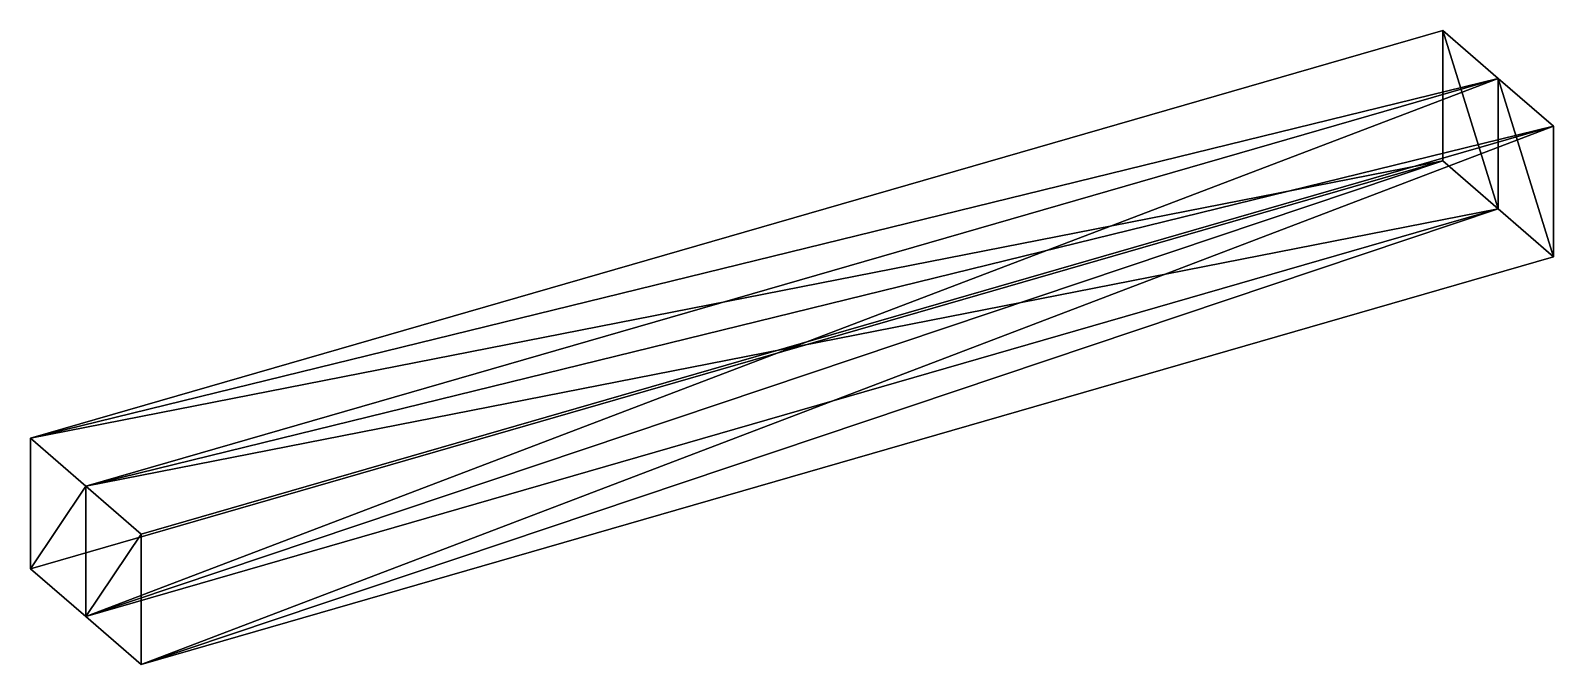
# Model space of a CAD drawing. Header units: metres. Extents: x -834 to 268, y -449 to 10.
import ezdxf

# ---------------------------------------------------------------- set-up
doc = ezdxf.new("R2010")
doc.units = ezdxf.units.M

msp = doc.modelspace()

# ---------------------------------------------------------------- linework, layer by layer
for p, q in [((188.01266, 10.118393, -91.47443), (-833.89734, -284.8816, -602.4294)), ((-833.89734, -284.8816, -602.4294), (188.01266, 10.118393, -91.47443)), ((188.01266, 10.118393, -91.47443), (188.01266, -84.27837, -36.974426)), ((228.01266, -24.522629, -151.47443), (188.01266, 10.118393, -91.47443)), ((188.01266, -84.27837, -36.974426), (188.01266, 10.118393, -91.47443)), ((188.01266, 10.118393, -91.47443), (228.01266, -24.522629, -151.47443)), ((228.01266, -24.522614, -151.47443), (-793.89734, -319.52258, -662.4294)), ((-793.89734, -319.52258, -662.4294), (228.01266, -24.522614, -151.47443)), ((-793.89734, -319.52258, -662.4294), (228.01266, -24.522629, -151.47443)), ((228.01266, -24.522629, -151.47443), (-793.89734, -319.52258, -662.4294)), ((228.01266, -24.522614, -151.47443), (228.01266, -118.91938, -96.97443)), ((268.01266, -59.163635, -211.47443), (228.01266, -24.522614, -151.47443)), ((228.01266, -118.91938, -96.97443), (228.01266, -24.522614, -151.47443)), ((228.01266, -24.522614, -151.47443), (268.01266, -59.163635, -211.47443)), ((228.01266, -118.91939, -96.97443), (228.01266, -24.522629, -151.47443)), ((228.01266, -24.522629, -151.47443), (228.01266, -118.91939, -96.97443)), ((-753.89734, -354.1636, -722.4294), (268.01266, -59.163635, -211.47443)), ((268.01266, -59.163635, -211.47443), (-753.89734, -354.1636, -722.4294)), ((268.01266, -153.5604, -156.97443), (268.01266, -59.163635, -211.47443)), ((268.01266, -59.163635, -211.47443), (268.01266, -153.5604, -156.97443)), ((-833.89734, -379.27832, -547.9294), (188.01266, -84.27837, -36.974426)), ((188.01266, -84.27837, -36.974426), (-833.89734, -379.27832, -547.9294)), ((188.01266, -84.27837, -36.974426), (228.01266, -118.91939, -96.97443)), ((228.01266, -118.91939, -96.97443), (188.01266, -84.27837, -36.974426)), ((-793.89734, -413.91934, -607.9294), (228.01266, -118.91938, -96.97443)), ((228.01266, -118.91938, -96.97443), (-793.89734, -413.91934, -607.9294)), ((228.01266, -118.91939, -96.97443), (-793.89734, -413.91937, -607.9294)), ((-793.89734, -413.91937, -607.9294), (228.01266, -118.91939, -96.97443)), ((228.01266, -118.91938, -96.97443), (268.01266, -153.5604, -156.97443)), ((268.01266, -153.5604, -156.97443), (228.01266, -118.91938, -96.97443)), ((268.01266, -153.5604, -156.97443), (-753.89734, -448.56036, -667.9294)), ((-753.89734, -448.56036, -667.9294), (268.01266, -153.5604, -156.97443)), ((-833.89734, -379.27832, -547.9294), (-833.89734, -284.8816, -602.4294)), ((-833.89734, -284.8816, -602.4294), (-793.89734, -319.52258, -662.4294)), ((-833.89734, -284.8816, -602.4294), (-833.89734, -379.27832, -547.9294)), ((-793.89734, -319.52258, -662.4294), (-833.89734, -284.8816, -602.4294)), ((-793.89734, -319.52258, -662.4294), (-793.89734, -413.91937, -607.9294)), ((-793.89734, -413.91937, -607.9294), (-793.89734, -319.52258, -662.4294)), ((-793.89734, -413.91934, -607.9294), (-793.89734, -319.52258, -662.4294)), ((-793.89734, -319.52258, -662.4294), (-753.89734, -354.1636, -722.4294)), ((-793.89734, -319.52258, -662.4294), (-793.89734, -413.91934, -607.9294)), ((-753.89734, -354.1636, -722.4294), (-793.89734, -319.52258, -662.4294)), ((-753.89734, -354.1636, -722.4294), (-753.89734, -448.56036, -667.9294)), ((-753.89734, -448.56036, -667.9294), (-753.89734, -354.1636, -722.4294)), ((-793.89734, -413.91937, -607.9294), (-833.89734, -379.27832, -547.9294)), ((-833.89734, -379.27832, -547.9294), (-793.89734, -413.91937, -607.9294)), ((-753.89734, -448.56036, -667.9294), (-793.89734, -413.91934, -607.9294)), ((-793.89734, -413.91934, -607.9294), (-753.89734, -448.56036, -667.9294))]:
    msp.add_line(p, q)
for points in [[(188.01266, -84.27837, -36.974426), (188.01266, 10.118393, -91.47443), (-833.89734, -284.8816, -602.4294), (-833.8972, -284.8815, -602.42926)], [(-833.89734, -284.8816, -602.4294), (188.01266, 10.118393, -91.47443), (228.01266, -24.522629, -151.47443), (228.01277, -24.52253, -151.47432)], [(228.01266, -118.91939, -96.97443), (228.01266, -24.522629, -151.47443), (188.01266, 10.118393, -91.47443), (188.01277, 10.118493, -91.47433)], [(188.01266, 10.118393, -91.47443), (188.01266, -84.27837, -36.974426), (228.01266, -118.91939, -96.97443), (228.01277, -118.91929, -96.97433)], [(228.01266, -24.522629, -151.47443), (-793.89734, -319.52258, -662.4294), (-833.89734, -284.8816, -602.4294), (-833.8972, -284.8815, -602.42926)], [(-793.89734, -413.91937, -607.9294), (-793.89734, -319.52258, -662.4294), (228.01266, -24.522629, -151.47443), (228.01277, -24.52253, -151.47432)], [(228.01266, -118.91938, -96.97443), (228.01266, -24.522614, -151.47443), (-793.89734, -319.52258, -662.4294), (-793.8972, -319.5225, -662.42926)], [(-793.89734, -319.52258, -662.4294), (228.01266, -24.522614, -151.47443), (268.01266, -59.163635, -211.47443), (268.01276, -59.163536, -211.47432)], [(228.01266, -24.522629, -151.47443), (228.01266, -118.91939, -96.97443), (-793.89734, -413.91937, -607.9294), (-793.8972, -413.91928, -607.92926)], [(268.01266, -153.5604, -156.97443), (268.01266, -59.163635, -211.47443), (228.01266, -24.522614, -151.47443), (228.01277, -24.522514, -151.47432)], [(228.01266, -24.522614, -151.47443), (228.01266, -118.91938, -96.97443), (268.01266, -153.5604, -156.97443), (268.01276, -153.56029, -156.97432)], [(268.01266, -59.163635, -211.47443), (-753.89734, -354.1636, -722.4294), (-793.89734, -319.52258, -662.4294), (-793.8972, -319.5225, -662.42926)], [(-753.89734, -448.56036, -667.9294), (-753.89734, -354.1636, -722.4294), (268.01266, -59.163635, -211.47443), (268.01276, -59.163536, -211.47432)], [(268.01266, -59.163635, -211.47443), (268.01266, -153.5604, -156.97443), (-753.89734, -448.56036, -667.9294), (-753.8972, -448.56027, -667.92926)], [(-833.89734, -284.8816, -602.4294), (-833.89734, -379.27832, -547.9294), (188.01266, -84.27837, -36.974426), (188.01277, -84.278275, -36.974327)], [(188.01266, -84.27837, -36.974426), (-833.89734, -379.27832, -547.9294), (-793.89734, -413.91937, -607.9294), (-793.8972, -413.91928, -607.92926)], [(-793.89734, -413.91937, -607.9294), (228.01266, -118.91939, -96.97443), (188.01266, -84.27837, -36.974426), (188.01277, -84.278275, -36.974327)], [(-793.89734, -319.52258, -662.4294), (-793.89734, -413.91934, -607.9294), (228.01266, -118.91938, -96.97443), (228.01277, -118.91928, -96.97433)], [(228.01266, -118.91938, -96.97443), (-793.89734, -413.91934, -607.9294), (-753.89734, -448.56036, -667.9294), (-753.8972, -448.56027, -667.92926)], [(-753.89734, -448.56036, -667.9294), (268.01266, -153.5604, -156.97443), (228.01266, -118.91938, -96.97443), (228.01277, -118.91928, -96.97433)], [(-833.89734, -379.27832, -547.9294), (-833.89734, -284.8816, -602.4294), (-793.89734, -319.52258, -662.4294), (-793.8972, -319.5225, -662.42926)], [(-793.89734, -319.52258, -662.4294), (-793.89734, -413.91937, -607.9294), (-833.89734, -379.27832, -547.9294), (-833.8972, -379.27823, -547.92926)], [(-793.89734, -413.91934, -607.9294), (-793.89734, -319.52258, -662.4294), (-753.89734, -354.1636, -722.4294), (-753.8972, -354.1635, -722.42926)], [(-753.89734, -354.1636, -722.4294), (-753.89734, -448.56036, -667.9294), (-793.89734, -413.91934, -607.9294), (-793.8972, -413.91925, -607.92926)]]:
    msp.add_3dface(points)

doc.saveas('drawing.dxf')
